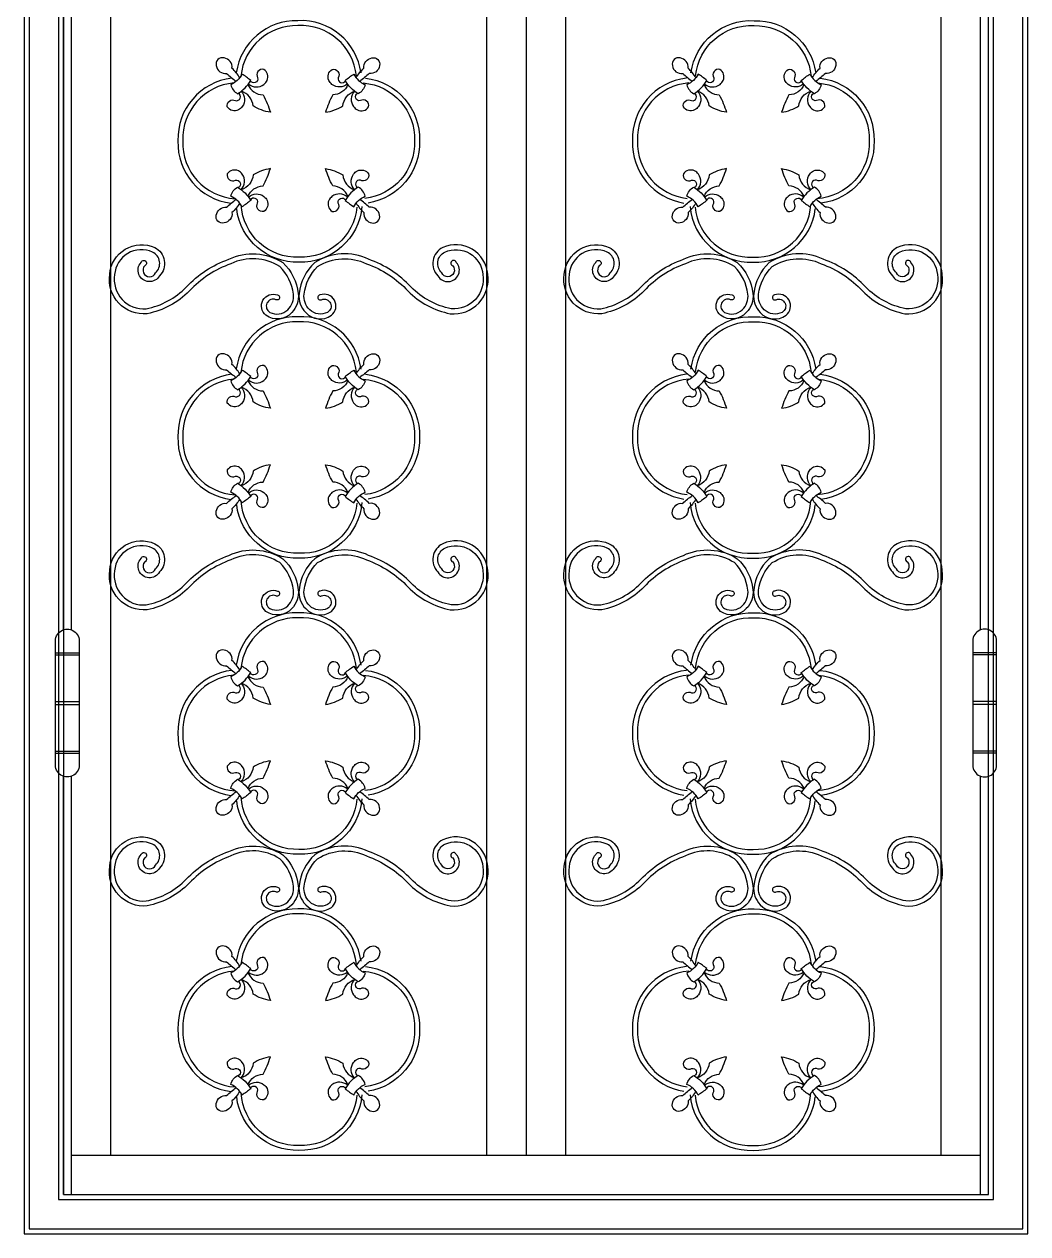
# Model space of a CAD drawing. Header units: metres. Extents: x 0 to 1020, y 0 to 2220.
# Drawn here: x 0 to 1020, y 0 to 1230 of the extents above; entities that cross this region are included whole.
import ezdxf

# ---------------------------------------------------------------- set-up
doc = ezdxf.new("R2010")
doc.units = ezdxf.units.M
doc.layers.add('3', color=3, linetype='Continuous')
doc.layers.add('4', color=4, linetype='Continuous')

msp = doc.modelspace()

# ---------------------------------------------------------------- linework, layer by layer
at = {"layer": '3'}
for p, q in [((40, 614.04), (40, 1605.96)), ((48, 613.91), (48, 1606.09)), ((972, 613.91), (972, 1606.09)), ((980, 614.04), (980, 1605.96)), ((31.82, 590.54), (55.82, 590.54)), ((988.18, 590.54), (964.18, 590.54)), ((31.82, 588.54), (55.82, 588.54)), ((988.18, 588.54), (964.18, 588.54)), ((31.82, 541.1), (55.82, 541.1)), ((988.18, 541.1), (964.18, 541.1)), ((31.82, 538.1), (55.82, 538.1)), ((988.18, 538.1), (964.18, 538.1)), ((31.82, 490.67), (55.82, 490.67)), ((31.82, 488.67), (55.82, 488.67)), ((988.18, 490.67), (964.18, 490.67)), ((988.18, 488.67), (964.18, 488.67)), ((40, 40), (40, 465.17)), ((48, 40), (48, 465.29)), ((972, 40), (972, 465.29)), ((980, 40), (980, 465.17)), ((40, 40), (980, 40))]:
    msp.add_line(p, q, dxfattribs=at)
for points in [[(1015, 2215), (5, 2215), (5, 5), (1015, 5)], [(985, 2185), (35, 2185), (35, 35), (985, 35)]]:
    msp.add_lwpolyline(points, close=True, dxfattribs=at)
for points in [[(342.35, 1180.13, 0.39), (278.15, 1233.28, 0.38), (215.56, 1180.24)], [(677.65, 1180.13, -0.39), (741.85, 1233.28, -0.38), (804.44, 1180.24)], [(337.67, 1177.18, 0.4), (278.22, 1228.28, 0.39), (220.21, 1176.98)], [(682.33, 1177.18, -0.4), (741.78, 1228.28, -0.39), (799.79, 1176.98)], [(219, 1175.21, 0.08), (211.19, 1184.91, 0.4), (203.09, 1195.45, 0.57), (195.23, 1187.59, 0.4), (205.77, 1179.49, 0.03), (215.42, 1171.51)], [(337.43, 1175.21, -0.08), (345.24, 1184.91, -0.4), (353.34, 1195.45, -0.57), (361.2, 1187.59, -0.4), (350.66, 1179.49, -0.03), (341.01, 1171.51)], [(682.57, 1175.21, 0.08), (674.76, 1184.91, 0.4), (666.66, 1195.45, 0.57), (658.8, 1187.59, 0.4), (669.34, 1179.49, 0.03), (678.99, 1171.51)], [(801, 1175.21, -0.08), (808.81, 1184.91, -0.4), (816.91, 1195.45, -0.57), (824.77, 1187.59, -0.4), (814.23, 1179.49, -0.03), (804.58, 1171.51)], [(227.88, 1169.1, 0.37), (243.63, 1168.56, 0.11), (246.86, 1172.49, 0.38), (243.42, 1183.76, 0.65), (237.25, 1175.25, -0.88), (229.85, 1172.22)], [(328.56, 1169.1, -0.37), (312.8, 1168.56, -0.11), (309.57, 1172.49, -0.38), (313.01, 1183.76, -0.65), (319.18, 1175.25, 0.88), (326.58, 1172.22)], [(691.44, 1169.1, 0.37), (707.2, 1168.56, 0.11), (710.43, 1172.49, 0.38), (706.99, 1183.76, 0.65), (700.82, 1175.25, -0.88), (693.42, 1172.22)], [(792.12, 1169.1, -0.37), (776.37, 1168.56, -0.11), (773.14, 1172.49, -0.38), (776.58, 1183.76, -0.65), (782.75, 1175.25, 0.88), (790.15, 1172.22)], [(211.11, 1174.81, 0.39), (156.27, 1111.11, 0.39), (210.39, 1047.67)], [(213.34, 1170, 0.4), (161.27, 1111.11, 0.41), (214.48, 1052.31, 0.39)], [(227.36, 1168.36, 0.3), (242.8, 1157.87, -0.05), (250.16, 1140.23, -0.11), (232.68, 1146.67, 0.29), (220.66, 1161.64)], [(329.07, 1168.36, -0.3), (313.63, 1157.87, 0.05), (306.27, 1140.23, 0.11), (323.76, 1146.67, -0.29), (335.77, 1161.64)], [(344.66, 1170, -0.4), (396.73, 1111.11, -0.39), (346.05, 1052.52, -0.39)], [(346.89, 1174.81, -0.39), (401.73, 1111.11, -0.38), (349.42, 1047.92, -0.38)], [(673.11, 1174.81, 0.39), (618.27, 1111.11, 0.38), (670.58, 1047.92, 0.38)], [(675.34, 1170, 0.4), (623.27, 1111.11, 0.39), (673.95, 1052.52, 0.39)], [(690.93, 1168.36, 0.3), (706.37, 1157.87, -0.05), (713.73, 1140.23, -0.11), (696.24, 1146.67, 0.29), (684.23, 1161.64)], [(792.64, 1168.36, -0.3), (777.2, 1157.87, 0.05), (769.84, 1140.23, 0.11), (787.32, 1146.67, -0.29), (799.34, 1161.64)], [(806.66, 1170, -0.4), (858.73, 1111.11, -0.41), (805.52, 1052.31, -0.39)], [(808.89, 1174.81, -0.39), (863.73, 1111.11, -0.39), (809.61, 1047.67)], [(220.61, 1161.59, -0.37), (221.64, 1145.87, -0.11), (217.81, 1142.51, -0.38), (206.44, 1145.59, -0.65), (214.75, 1152.03, 0.88), (217.55, 1159.52)], [(335.82, 1161.59, 0.37), (334.79, 1145.87, 0.11), (338.62, 1142.51, 0.38), (349.99, 1145.59, 0.65), (341.68, 1152.03, -0.88), (338.88, 1159.52)], [(684.18, 1161.59, -0.37), (685.21, 1145.87, -0.11), (681.38, 1142.51, -0.38), (670.01, 1145.59, -0.65), (678.32, 1152.03, 0.88), (681.12, 1159.52)], [(799.39, 1161.59, 0.37), (798.36, 1145.87, 0.11), (802.19, 1142.51, 0.38), (813.56, 1145.59, 0.65), (805.25, 1152.03, -0.88), (802.45, 1159.52)], [(227.36, 1054.73, -0.3), (242.8, 1065.22, 0.05), (250.16, 1082.86, 0.11), (232.68, 1076.42, -0.29), (220.66, 1061.45)], [(329.07, 1054.73, 0.3), (313.63, 1065.22, -0.05), (306.27, 1082.86, -0.11), (323.76, 1076.42, 0.29), (335.77, 1061.45)], [(690.93, 1054.73, -0.3), (706.37, 1065.22, 0.05), (713.73, 1082.86, 0.11), (696.24, 1076.42, -0.29), (684.23, 1061.45)], [(792.64, 1054.73, 0.3), (777.2, 1065.22, -0.05), (769.84, 1082.86, -0.11), (787.32, 1076.42, 0.29), (799.34, 1061.45)], [(220.61, 1061.49, 0.37), (221.64, 1077.22, 0.11), (217.81, 1080.58, 0.38), (206.44, 1077.5, 0.65), (214.75, 1071.06, -0.88), (217.55, 1063.56)], [(335.82, 1061.49, -0.37), (334.79, 1077.22, -0.11), (338.62, 1080.58, -0.38), (349.99, 1077.5, -0.65), (341.68, 1071.06, 0.88), (338.88, 1063.56)], [(684.18, 1061.49, 0.37), (685.21, 1077.22, 0.11), (681.38, 1080.58, 0.38), (670.01, 1077.5, 0.65), (678.32, 1071.06, -0.88), (681.12, 1063.56)], [(799.39, 1061.49, -0.37), (798.36, 1077.22, -0.11), (802.19, 1080.58, -0.38), (813.56, 1077.5, -0.65), (805.25, 1071.06, 0.88), (802.45, 1063.56)], [(219, 1047.88, -0.08), (211.19, 1038.18, -0.4), (203.09, 1027.64, -0.57), (195.23, 1035.5, -0.4), (205.77, 1043.6, -0.03), (215.42, 1051.58)], [(338.2, 1043.83, -0.4), (279.26, 992.85, -0.41), (220.59, 1046.2)], [(227.88, 1053.99, -0.37), (243.63, 1054.53, -0.11), (246.86, 1050.6, -0.38), (243.42, 1039.33, -0.65), (237.25, 1047.84, 0.88), (229.85, 1050.87)], [(328.56, 1053.99, 0.37), (312.8, 1054.53, 0.11), (309.57, 1050.6, 0.38), (313.01, 1039.33, 0.65), (319.18, 1047.84, -0.88), (326.58, 1050.87)], [(337.43, 1047.88, 0.08), (345.24, 1038.18, 0.4), (353.34, 1027.64, 0.57), (361.2, 1035.5, 0.4), (350.66, 1043.6, 0.03), (341.01, 1051.58)], [(682.57, 1047.88, -0.08), (674.76, 1038.18, -0.4), (666.66, 1027.64, -0.57), (658.8, 1035.5, -0.4), (669.34, 1043.6, -0.03), (678.99, 1051.58)], [(681.8, 1043.83, 0.4), (740.74, 992.85, 0.41), (799.41, 1046.2)], [(691.44, 1053.99, -0.37), (707.2, 1054.53, -0.11), (710.43, 1050.6, -0.38), (706.99, 1039.33, -0.65), (700.82, 1047.84, 0.88), (693.42, 1050.87)], [(792.12, 1053.99, 0.37), (776.37, 1054.53, 0.11), (773.14, 1050.6, 0.38), (776.58, 1039.33, 0.65), (782.75, 1047.84, -0.88), (790.15, 1050.87)], [(801, 1047.88, 0.08), (808.81, 1038.18, 0.4), (816.91, 1027.64, 0.57), (824.77, 1035.5, 0.4), (814.23, 1043.6, 0.03), (804.58, 1051.58)], [(343.26, 1044.34, -0.4), (279.25, 987.85, -0.39), (215.94, 1042.12)], [(676.74, 1044.34, 0.4), (740.75, 987.85, 0.39), (804.06, 1042.12)], [(342.35, 879.13, 0.39), (278.15, 932.28, 0.38), (215.56, 879.24)], [(337.67, 876.18, 0.4), (278.22, 927.28, 0.39), (220.21, 875.98)], [(677.65, 879.13, -0.39), (741.85, 932.28, -0.38), (804.44, 879.24)], [(682.33, 876.18, -0.4), (741.78, 927.28, -0.39), (799.79, 875.98)], [(219, 874.21, 0.08), (211.19, 883.91, 0.4), (203.09, 894.45, 0.57), (195.23, 886.59, 0.4), (205.77, 878.49, 0.03), (215.42, 870.51)], [(337.43, 874.21, -0.08), (345.24, 883.91, -0.4), (353.34, 894.45, -0.57), (361.2, 886.59, -0.4), (350.66, 878.49, -0.03), (341.01, 870.51)], [(682.57, 874.21, 0.08), (674.76, 883.91, 0.4), (666.66, 894.45, 0.57), (658.8, 886.59, 0.4), (669.34, 878.49, 0.03), (678.99, 870.51)], [(801, 874.21, -0.08), (808.81, 883.91, -0.4), (816.91, 894.45, -0.57), (824.77, 886.59, -0.4), (814.23, 878.49, -0.03), (804.58, 870.51)], [(211.11, 873.81, 0.39), (156.27, 810.11, 0.39), (210.39, 746.67)], [(227.88, 868.1, 0.37), (243.63, 867.56, 0.11), (246.86, 871.49, 0.38), (243.42, 882.76, 0.65), (237.25, 874.25, -0.88), (229.85, 871.22)], [(328.56, 868.1, -0.37), (312.8, 867.56, -0.11), (309.57, 871.49, -0.38), (313.01, 882.76, -0.65), (319.18, 874.25, 0.88), (326.58, 871.22)], [(346.89, 873.81, -0.39), (401.73, 810.11, -0.38), (349.42, 746.92, -0.38)], [(673.11, 873.81, 0.39), (618.27, 810.11, 0.38), (670.58, 746.92, 0.38)], [(691.44, 868.1, 0.37), (707.2, 867.56, 0.11), (710.43, 871.49, 0.38), (706.99, 882.76, 0.65), (700.82, 874.25, -0.88), (693.42, 871.22)], [(792.12, 868.1, -0.37), (776.37, 867.56, -0.11), (773.14, 871.49, -0.38), (776.58, 882.76, -0.65), (782.75, 874.25, 0.88), (790.15, 871.22)], [(808.89, 873.81, -0.39), (863.73, 810.11, -0.39), (809.61, 746.67)], [(213.34, 869, 0.4), (161.27, 810.11, 0.41), (214.48, 751.31, 0.39)], [(227.36, 867.36, 0.3), (242.8, 856.87, -0.05), (250.16, 839.23, -0.11), (232.68, 845.67, 0.29), (220.66, 860.64)], [(329.07, 867.36, -0.3), (313.63, 856.87, 0.05), (306.27, 839.23, 0.11), (323.76, 845.67, -0.29), (335.77, 860.64)], [(344.66, 869, -0.4), (396.73, 810.11, -0.39), (346.05, 751.52, -0.39)], [(675.34, 869, 0.4), (623.27, 810.11, 0.39), (673.95, 751.52, 0.39)], [(690.93, 867.36, 0.3), (706.37, 856.87, -0.05), (713.73, 839.23, -0.11), (696.24, 845.67, 0.29), (684.23, 860.64)], [(792.64, 867.36, -0.3), (777.2, 856.87, 0.05), (769.84, 839.23, 0.11), (787.32, 845.67, -0.29), (799.34, 860.64)], [(806.66, 869, -0.4), (858.73, 810.11, -0.41), (805.52, 751.31, -0.39)], [(220.61, 860.59, -0.37), (221.64, 844.87, -0.11), (217.81, 841.51, -0.38), (206.44, 844.59, -0.65), (214.75, 851.03, 0.88), (217.55, 858.52)], [(335.82, 860.59, 0.37), (334.79, 844.87, 0.11), (338.62, 841.51, 0.38), (349.99, 844.59, 0.65), (341.68, 851.03, -0.88), (338.88, 858.52)], [(684.18, 860.59, -0.37), (685.21, 844.87, -0.11), (681.38, 841.51, -0.38), (670.01, 844.59, -0.65), (678.32, 851.03, 0.88), (681.12, 858.52)], [(799.39, 860.59, 0.37), (798.36, 844.87, 0.11), (802.19, 841.51, 0.38), (813.56, 844.59, 0.65), (805.25, 851.03, -0.88), (802.45, 858.52)], [(220.61, 760.49, 0.37), (221.64, 776.22, 0.11), (217.81, 779.58, 0.38), (206.44, 776.5, 0.65), (214.75, 770.06, -0.88), (217.55, 762.56)], [(227.36, 753.73, -0.3), (242.8, 764.22, 0.05), (250.16, 781.86, 0.11), (232.68, 775.42, -0.29), (220.66, 760.45)], [(329.07, 753.73, 0.3), (313.63, 764.22, -0.05), (306.27, 781.86, -0.11), (323.76, 775.42, 0.29), (335.77, 760.45)], [(335.82, 760.49, -0.37), (334.79, 776.22, -0.11), (338.62, 779.58, -0.38), (349.99, 776.5, -0.65), (341.68, 770.06, 0.88), (338.88, 762.56)], [(684.18, 760.49, 0.37), (685.21, 776.22, 0.11), (681.38, 779.58, 0.38), (670.01, 776.5, 0.65), (678.32, 770.06, -0.88), (681.12, 762.56)], [(690.93, 753.73, -0.3), (706.37, 764.22, 0.05), (713.73, 781.86, 0.11), (696.24, 775.42, -0.29), (684.23, 760.45)], [(792.64, 753.73, 0.3), (777.2, 764.22, -0.05), (769.84, 781.86, -0.11), (787.32, 775.42, 0.29), (799.34, 760.45)], [(799.39, 760.49, -0.37), (798.36, 776.22, -0.11), (802.19, 779.58, -0.38), (813.56, 776.5, -0.65), (805.25, 770.06, 0.88), (802.45, 762.56)], [(219, 746.88, -0.08), (211.19, 737.18, -0.4), (203.09, 726.64, -0.57), (195.23, 734.5, -0.4), (205.77, 742.6, -0.03), (215.42, 750.58)], [(227.88, 752.99, -0.37), (243.63, 753.53, -0.11), (246.86, 749.6, -0.38), (243.42, 738.33, -0.65), (237.25, 746.84, 0.88), (229.85, 749.87)], [(328.56, 752.99, 0.37), (312.8, 753.53, 0.11), (309.57, 749.6, 0.38), (313.01, 738.33, 0.65), (319.18, 746.84, -0.88), (326.58, 749.87)], [(337.43, 746.88, 0.08), (345.24, 737.18, 0.4), (353.34, 726.64, 0.57), (361.2, 734.5, 0.4), (350.66, 742.6, 0.03), (341.01, 750.58)], [(682.57, 746.88, -0.08), (674.76, 737.18, -0.4), (666.66, 726.64, -0.57), (658.8, 734.5, -0.4), (669.34, 742.6, -0.03), (678.99, 750.58)], [(691.44, 752.99, -0.37), (707.2, 753.53, -0.11), (710.43, 749.6, -0.38), (706.99, 738.33, -0.65), (700.82, 746.84, 0.88), (693.42, 749.87)], [(792.12, 752.99, 0.37), (776.37, 753.53, 0.11), (773.14, 749.6, 0.38), (776.58, 738.33, 0.65), (782.75, 746.84, -0.88), (790.15, 749.87)], [(801, 746.88, 0.08), (808.81, 737.18, 0.4), (816.91, 726.64, 0.57), (824.77, 734.5, 0.4), (814.23, 742.6, 0.03), (804.58, 750.58)], [(343.26, 743.34, -0.4), (279.25, 686.85, -0.39), (215.94, 741.12)], [(338.2, 742.83, -0.4), (279.26, 691.85, -0.41), (220.59, 745.2)], [(676.74, 743.34, 0.4), (740.75, 686.85, 0.39), (804.06, 741.12)], [(681.8, 742.83, 0.4), (740.74, 691.85, 0.41), (799.41, 745.2)], [(342.35, 578.13, 0.39), (278.15, 631.28, 0.38), (215.56, 578.24)], [(677.65, 578.13, -0.39), (741.85, 631.28, -0.38), (804.44, 578.24)], [(337.67, 575.18, 0.4), (278.22, 626.28, 0.39), (220.21, 574.98)], [(682.33, 575.18, -0.4), (741.78, 626.28, -0.39), (799.79, 574.98)], [(219, 573.21, 0.08), (211.19, 582.91, 0.4), (203.09, 593.45, 0.57), (195.23, 585.59, 0.4), (205.77, 577.49, 0.03), (215.42, 569.51)], [(337.43, 573.21, -0.08), (345.24, 582.91, -0.4), (353.34, 593.45, -0.57), (361.2, 585.59, -0.4), (350.66, 577.49, -0.03), (341.01, 569.51)], [(682.57, 573.21, 0.08), (674.76, 582.91, 0.4), (666.66, 593.45, 0.57), (658.8, 585.59, 0.4), (669.34, 577.49, 0.03), (678.99, 569.51)], [(801, 573.21, -0.08), (808.81, 582.91, -0.4), (816.91, 593.45, -0.57), (824.77, 585.59, -0.4), (814.23, 577.49, -0.03), (804.58, 569.51)], [(227.88, 567.1, 0.37), (243.63, 566.56, 0.11), (246.86, 570.49, 0.38), (243.42, 581.76, 0.65), (237.25, 573.25, -0.88), (229.85, 570.22)], [(328.56, 567.1, -0.37), (312.8, 566.56, -0.11), (309.57, 570.49, -0.38), (313.01, 581.76, -0.65), (319.18, 573.25, 0.88), (326.58, 570.22)], [(691.44, 567.1, 0.37), (707.2, 566.56, 0.11), (710.43, 570.49, 0.38), (706.99, 581.76, 0.65), (700.82, 573.25, -0.88), (693.42, 570.22)], [(792.12, 567.1, -0.37), (776.37, 566.56, -0.11), (773.14, 570.49, -0.38), (776.58, 581.76, -0.65), (782.75, 573.25, 0.88), (790.15, 570.22)], [(211.11, 572.81, 0.39), (156.27, 509.11, 0.39), (210.39, 445.67)], [(213.34, 568, 0.4), (161.27, 509.11, 0.41), (214.48, 450.31, 0.39)], [(227.36, 566.36, 0.3), (242.8, 555.87, -0.05), (250.16, 538.23, -0.11), (232.68, 544.67, 0.29), (220.66, 559.64)], [(329.07, 566.36, -0.3), (313.63, 555.87, 0.05), (306.27, 538.23, 0.11), (323.76, 544.67, -0.29), (335.77, 559.64)], [(344.66, 568, -0.4), (396.73, 509.11, -0.39), (346.05, 450.52, -0.39)], [(346.89, 572.81, -0.39), (401.73, 509.11, -0.38), (349.42, 445.92, -0.38)], [(673.11, 572.81, 0.39), (618.27, 509.11, 0.38), (670.58, 445.92, 0.38)], [(675.34, 568, 0.4), (623.27, 509.11, 0.39), (673.95, 450.52, 0.39)], [(690.93, 566.36, 0.3), (706.37, 555.87, -0.05), (713.73, 538.23, -0.11), (696.24, 544.67, 0.29), (684.23, 559.64)], [(792.64, 566.36, -0.3), (777.2, 555.87, 0.05), (769.84, 538.23, 0.11), (787.32, 544.67, -0.29), (799.34, 559.64)], [(806.66, 568, -0.4), (858.73, 509.11, -0.41), (805.52, 450.31, -0.39)], [(808.89, 572.81, -0.39), (863.73, 509.11, -0.39), (809.61, 445.67)], [(220.61, 559.59, -0.37), (221.64, 543.87, -0.11), (217.81, 540.51, -0.38), (206.44, 543.59, -0.65), (214.75, 550.03, 0.88), (217.55, 557.52)], [(335.82, 559.59, 0.37), (334.79, 543.87, 0.11), (338.62, 540.51, 0.38), (349.99, 543.59, 0.65), (341.68, 550.03, -0.88), (338.88, 557.52)], [(684.18, 559.59, -0.37), (685.21, 543.87, -0.11), (681.38, 540.51, -0.38), (670.01, 543.59, -0.65), (678.32, 550.03, 0.88), (681.12, 557.52)], [(799.39, 559.59, 0.37), (798.36, 543.87, 0.11), (802.19, 540.51, 0.38), (813.56, 543.59, 0.65), (805.25, 550.03, -0.88), (802.45, 557.52)], [(227.36, 452.73, -0.3), (242.8, 463.22, 0.05), (250.16, 480.86, 0.11), (232.68, 474.42, -0.29), (220.66, 459.45)], [(329.07, 452.73, 0.3), (313.63, 463.22, -0.05), (306.27, 480.86, -0.11), (323.76, 474.42, 0.29), (335.77, 459.45)], [(690.93, 452.73, -0.3), (706.37, 463.22, 0.05), (713.73, 480.86, 0.11), (696.24, 474.42, -0.29), (684.23, 459.45)], [(792.64, 452.73, 0.3), (777.2, 463.22, -0.05), (769.84, 480.86, -0.11), (787.32, 474.42, 0.29), (799.34, 459.45)], [(220.61, 459.49, 0.37), (221.64, 475.22, 0.11), (217.81, 478.58, 0.38), (206.44, 475.5, 0.65), (214.75, 469.06, -0.88), (217.55, 461.56)], [(335.82, 459.49, -0.37), (334.79, 475.22, -0.11), (338.62, 478.58, -0.38), (349.99, 475.5, -0.65), (341.68, 469.06, 0.88), (338.88, 461.56)], [(684.18, 459.49, 0.37), (685.21, 475.22, 0.11), (681.38, 478.58, 0.38), (670.01, 475.5, 0.65), (678.32, 469.06, -0.88), (681.12, 461.56)], [(799.39, 459.49, -0.37), (798.36, 475.22, -0.11), (802.19, 478.58, -0.38), (813.56, 475.5, -0.65), (805.25, 469.06, 0.88), (802.45, 461.56)], [(227.88, 451.99, -0.37), (243.63, 452.53, -0.11), (246.86, 448.6, -0.38), (243.42, 437.33, -0.65), (237.25, 445.84, 0.88), (229.85, 448.87)], [(328.56, 451.99, 0.37), (312.8, 452.53, 0.11), (309.57, 448.6, 0.38), (313.01, 437.33, 0.65), (319.18, 445.84, -0.88), (326.58, 448.87)], [(691.44, 451.99, -0.37), (707.2, 452.53, -0.11), (710.43, 448.6, -0.38), (706.99, 437.33, -0.65), (700.82, 445.84, 0.88), (693.42, 448.87)], [(792.12, 451.99, 0.37), (776.37, 452.53, 0.11), (773.14, 448.6, 0.38), (776.58, 437.33, 0.65), (782.75, 445.84, -0.88), (790.15, 448.87)], [(219, 445.88, -0.08), (211.19, 436.18, -0.4), (203.09, 425.64, -0.57), (195.23, 433.5, -0.4), (205.77, 441.6, -0.03), (215.42, 449.58)], [(338.2, 441.83, -0.4), (279.26, 390.85, -0.41), (220.59, 444.2)], [(337.43, 445.88, 0.08), (345.24, 436.18, 0.4), (353.34, 425.64, 0.57), (361.2, 433.5, 0.4), (350.66, 441.6, 0.03), (341.01, 449.58)], [(682.57, 445.88, -0.08), (674.76, 436.18, -0.4), (666.66, 425.64, -0.57), (658.8, 433.5, -0.4), (669.34, 441.6, -0.03), (678.99, 449.58)], [(681.8, 441.83, 0.4), (740.74, 390.85, 0.41), (799.41, 444.2)], [(801, 445.88, 0.08), (808.81, 436.18, 0.4), (816.91, 425.64, 0.57), (824.77, 433.5, 0.4), (814.23, 441.6, 0.03), (804.58, 449.58)], [(343.26, 442.34, -0.4), (279.25, 385.85, -0.39), (215.94, 440.12)], [(676.74, 442.34, 0.4), (740.75, 385.85, 0.39), (804.06, 440.12)], [(342.35, 277.13, 0.39), (278.15, 330.28, 0.38), (215.56, 277.24)], [(337.67, 274.18, 0.4), (278.22, 325.28, 0.39), (220.21, 273.98)], [(677.65, 277.13, -0.39), (741.85, 330.28, -0.38), (804.44, 277.24)], [(682.33, 274.18, -0.4), (741.78, 325.28, -0.39), (799.79, 273.98)], [(219, 272.21, 0.08), (211.19, 281.91, 0.4), (203.09, 292.45, 0.57), (195.23, 284.59, 0.4), (205.77, 276.49, 0.03), (215.42, 268.51)], [(337.43, 272.21, -0.08), (345.24, 281.91, -0.4), (353.34, 292.45, -0.57), (361.2, 284.59, -0.4), (350.66, 276.49, -0.03), (341.01, 268.51)], [(682.57, 272.21, 0.08), (674.76, 281.91, 0.4), (666.66, 292.45, 0.57), (658.8, 284.59, 0.4), (669.34, 276.49, 0.03), (678.99, 268.51)], [(801, 272.21, -0.08), (808.81, 281.91, -0.4), (816.91, 292.45, -0.57), (824.77, 284.59, -0.4), (814.23, 276.49, -0.03), (804.58, 268.51)], [(211.11, 271.81, 0.39), (156.27, 208.11, 0.39), (210.39, 144.67)], [(227.88, 266.1, 0.37), (243.63, 265.56, 0.11), (246.86, 269.49, 0.38), (243.42, 280.76, 0.65), (237.25, 272.25, -0.88), (229.85, 269.22)], [(328.56, 266.1, -0.37), (312.8, 265.56, -0.11), (309.57, 269.49, -0.38), (313.01, 280.76, -0.65), (319.18, 272.25, 0.88), (326.58, 269.22)], [(346.89, 271.81, -0.39), (401.73, 208.11, -0.38), (349.42, 144.92, -0.38)], [(673.11, 271.81, 0.39), (618.27, 208.11, 0.38), (670.58, 144.92, 0.38)], [(691.44, 266.1, 0.37), (707.2, 265.56, 0.11), (710.43, 269.49, 0.38), (706.99, 280.76, 0.65), (700.82, 272.25, -0.88), (693.42, 269.22)], [(792.12, 266.1, -0.37), (776.37, 265.56, -0.11), (773.14, 269.49, -0.38), (776.58, 280.76, -0.65), (782.75, 272.25, 0.88), (790.15, 269.22)], [(808.89, 271.81, -0.39), (863.73, 208.11, -0.39), (809.61, 144.67)], [(213.34, 267, 0.4), (161.27, 208.11, 0.41), (214.48, 149.31, 0.39)], [(220.61, 258.59, -0.37), (221.64, 242.87, -0.11), (217.81, 239.51, -0.38), (206.44, 242.59, -0.65), (214.75, 249.03, 0.88), (217.55, 256.52)], [(227.36, 265.36, 0.3), (242.8, 254.87, -0.05), (250.16, 237.23, -0.11), (232.68, 243.67, 0.29), (220.66, 258.64)], [(329.07, 265.36, -0.3), (313.63, 254.87, 0.05), (306.27, 237.23, 0.11), (323.76, 243.67, -0.29), (335.77, 258.64)], [(335.82, 258.59, 0.37), (334.79, 242.87, 0.11), (338.62, 239.51, 0.38), (349.99, 242.59, 0.65), (341.68, 249.03, -0.88), (338.88, 256.52)], [(344.66, 267, -0.4), (396.73, 208.11, -0.39), (346.05, 149.52, -0.39)], [(675.34, 267, 0.4), (623.27, 208.11, 0.39), (673.95, 149.52, 0.39)], [(684.18, 258.59, -0.37), (685.21, 242.87, -0.11), (681.38, 239.51, -0.38), (670.01, 242.59, -0.65), (678.32, 249.03, 0.88), (681.12, 256.52)], [(690.93, 265.36, 0.3), (706.37, 254.87, -0.05), (713.73, 237.23, -0.11), (696.24, 243.67, 0.29), (684.23, 258.64)], [(792.64, 265.36, -0.3), (777.2, 254.87, 0.05), (769.84, 237.23, 0.11), (787.32, 243.67, -0.29), (799.34, 258.64)], [(799.39, 258.59, 0.37), (798.36, 242.87, 0.11), (802.19, 239.51, 0.38), (813.56, 242.59, 0.65), (805.25, 249.03, -0.88), (802.45, 256.52)], [(806.66, 267, -0.4), (858.73, 208.11, -0.41), (805.52, 149.31, -0.39)], [(220.61, 158.49, 0.37), (221.64, 174.22, 0.11), (217.81, 177.58, 0.38), (206.44, 174.5, 0.65), (214.75, 168.06, -0.88), (217.55, 160.56)], [(227.36, 151.73, -0.3), (242.8, 162.22, 0.05), (250.16, 179.86, 0.11), (232.68, 173.42, -0.29), (220.66, 158.45)], [(329.07, 151.73, 0.3), (313.63, 162.22, -0.05), (306.27, 179.86, -0.11), (323.76, 173.42, 0.29), (335.77, 158.45)], [(335.82, 158.49, -0.37), (334.79, 174.22, -0.11), (338.62, 177.58, -0.38), (349.99, 174.5, -0.65), (341.68, 168.06, 0.88), (338.88, 160.56)], [(684.18, 158.49, 0.37), (685.21, 174.22, 0.11), (681.38, 177.58, 0.38), (670.01, 174.5, 0.65), (678.32, 168.06, -0.88), (681.12, 160.56)], [(690.93, 151.73, -0.3), (706.37, 162.22, 0.05), (713.73, 179.86, 0.11), (696.24, 173.42, -0.29), (684.23, 158.45)], [(792.64, 151.73, 0.3), (777.2, 162.22, -0.05), (769.84, 179.86, -0.11), (787.32, 173.42, 0.29), (799.34, 158.45)], [(799.39, 158.49, -0.37), (798.36, 174.22, -0.11), (802.19, 177.58, -0.38), (813.56, 174.5, -0.65), (805.25, 168.06, 0.88), (802.45, 160.56)], [(219, 144.88, -0.08), (211.19, 135.18, -0.4), (203.09, 124.64, -0.57), (195.23, 132.5, -0.4), (205.77, 140.6, -0.03), (215.42, 148.58)], [(227.88, 150.99, -0.37), (243.63, 151.53, -0.11), (246.86, 147.6, -0.38), (243.42, 136.33, -0.65), (237.25, 144.84, 0.88), (229.85, 147.87)], [(328.56, 150.99, 0.37), (312.8, 151.53, 0.11), (309.57, 147.6, 0.38), (313.01, 136.33, 0.65), (319.18, 144.84, -0.88), (326.58, 147.87)], [(337.43, 144.88, 0.08), (345.24, 135.18, 0.4), (353.34, 124.64, 0.57), (361.2, 132.5, 0.4), (350.66, 140.6, 0.03), (341.01, 148.58)], [(682.57, 144.88, -0.08), (674.76, 135.18, -0.4), (666.66, 124.64, -0.57), (658.8, 132.5, -0.4), (669.34, 140.6, -0.03), (678.99, 148.58)], [(691.44, 150.99, -0.37), (707.2, 151.53, -0.11), (710.43, 147.6, -0.38), (706.99, 136.33, -0.65), (700.82, 144.84, 0.88), (693.42, 147.87)], [(792.12, 150.99, 0.37), (776.37, 151.53, 0.11), (773.14, 147.6, 0.38), (776.58, 136.33, 0.65), (782.75, 144.84, -0.88), (790.15, 147.87)], [(801, 144.88, 0.08), (808.81, 135.18, 0.4), (816.91, 124.64, 0.57), (824.77, 132.5, 0.4), (814.23, 140.6, 0.03), (804.58, 148.58)], [(343.26, 141.34, -0.4), (279.25, 84.85, -0.39), (215.94, 139.12)], [(338.2, 140.83, -0.4), (279.26, 89.85, -0.41), (220.59, 143.2)], [(676.74, 141.34, 0.4), (740.75, 84.85, 0.39), (804.06, 139.12)], [(681.8, 140.83, 0.4), (740.74, 89.85, 0.41), (799.41, 143.2)]]:
    msp.add_lwpolyline(points, format="xyb", dxfattribs=at)
for points in [[(221.34, 1179.05, -0.18), (209.94, 1168.22, 0.21), (216.89, 1159.06, 0.13), (230.21, 1172.57, 0.03)], [(335.09, 1179.05, 0.18), (346.5, 1168.22, -0.21), (339.54, 1159.06, -0.13), (326.22, 1172.57, -0.03)], [(684.91, 1179.05, -0.18), (673.5, 1168.22, 0.21), (680.46, 1159.06, 0.13), (693.78, 1172.57, 0.03)], [(798.66, 1179.05, 0.18), (810.06, 1168.22, -0.21), (803.11, 1159.06, -0.13), (789.79, 1172.57, -0.03)], [(221.34, 1044.04, 0.18), (209.94, 1054.87, -0.21), (216.89, 1064.03, -0.13), (230.21, 1050.52, -0.03)], [(335.09, 1044.04, -0.18), (346.5, 1054.87, 0.21), (339.54, 1064.03, 0.13), (326.22, 1050.52, 0.03)], [(684.91, 1044.04, 0.18), (673.5, 1054.87, -0.21), (680.46, 1064.03, -0.13), (693.78, 1050.52, -0.03)], [(798.66, 1044.04, -0.18), (810.06, 1054.87, 0.21), (803.11, 1064.03, 0.13), (789.79, 1050.52, 0.03)], [(122.5, 984.14, 1.17), (133.5, 976.86, 0.53), (130.44, 998.09, 0.52), (91.92, 975.14, 0.49), (123.94, 940.35, 0.15), (164.76, 962.41, -0.12), (207.95, 990.69, -0.26), (262.78, 987.3, -0.18), (278.56, 955.83, -0.23), (271.86, 936.53, -0.38), (245.75, 933.74, -0.86), (257.38, 954.41, -1.2), (255.87, 949.65, 0.94), (249.77, 936.75, 0.32), (267.78, 939.42, 0.24), (273.57, 955.41, 0.17), (259.75, 983.3, 0.26), (210.08, 986.17, 0.12), (167.82, 958.46, -0.15), (124.95, 935.39, -0.49), (86.93, 975.58, -0.52), (132.6, 1002.6, -0.51), (137.56, 973.83, -1.12), (118.82, 987.53, -1.65)], [(435.5, 984.14, -1.17), (424.5, 976.86, -0.53), (427.56, 998.09, -0.52), (466.08, 975.14, -0.49), (434.06, 940.35, -0.15), (393.24, 962.41, 0.12), (350.05, 990.69, 0.26), (295.22, 987.3, 0.18), (279.44, 955.83, 0.23), (286.14, 936.53, 0.38), (312.25, 933.74, 0.86), (300.62, 954.41, 1.2), (302.13, 949.65, -0.94), (308.23, 936.75, -0.32), (290.22, 939.42, -0.24), (284.43, 955.41, -0.17), (298.25, 983.3, -0.26), (347.92, 986.17, -0.12), (390.18, 958.46, 0.15), (433.05, 935.39, 0.49), (471.07, 975.58, 0.52), (425.4, 1002.6, 0.51), (420.44, 973.83, 1.12), (439.18, 987.53, 1.65)], [(584.5, 984.14, 1.17), (595.5, 976.86, 0.53), (592.44, 998.09, 0.52), (553.92, 975.14, 0.49), (585.94, 940.35, 0.15), (626.76, 962.41, -0.12), (669.95, 990.69, -0.26), (724.78, 987.3, -0.18), (740.56, 955.83, -0.23), (733.86, 936.53, -0.38), (707.75, 933.74, -0.86), (719.38, 954.41, -1.2), (717.87, 949.65, 0.94), (711.77, 936.75, 0.32), (729.78, 939.42, 0.24), (735.57, 955.41, 0.17), (721.75, 983.3, 0.26), (672.08, 986.17, 0.12), (629.82, 958.46, -0.15), (586.95, 935.39, -0.49), (548.93, 975.58, -0.52), (594.6, 1002.6, -0.51), (599.56, 973.83, -1.12), (580.82, 987.53, -1.65)], [(897.5, 984.14, -1.17), (886.5, 976.86, -0.53), (889.56, 998.09, -0.52), (928.08, 975.14, -0.49), (896.06, 940.35, -0.15), (855.24, 962.41, 0.12), (812.05, 990.69, 0.26), (757.22, 987.3, 0.18), (741.44, 955.83, 0.23), (748.14, 936.53, 0.38), (774.25, 933.74, 0.86), (762.62, 954.41, 1.2), (764.13, 949.65, -0.94), (770.23, 936.75, -0.32), (752.22, 939.42, -0.24), (746.43, 955.41, -0.17), (760.25, 983.3, -0.26), (809.92, 986.17, -0.12), (852.18, 958.46, 0.15), (895.05, 935.39, 0.49), (933.07, 975.58, 0.52), (887.4, 1002.6, 0.51), (882.44, 973.83, 1.12), (901.18, 987.53, 1.65)], [(221.34, 878.05, -0.18), (209.94, 867.22, 0.21), (216.89, 858.06, 0.13), (230.21, 871.57, 0.03)], [(335.09, 878.05, 0.18), (346.5, 867.22, -0.21), (339.54, 858.06, -0.13), (326.22, 871.57, -0.03)], [(684.91, 878.05, -0.18), (673.5, 867.22, 0.21), (680.46, 858.06, 0.13), (693.78, 871.57, 0.03)], [(798.66, 878.05, 0.18), (810.06, 867.22, -0.21), (803.11, 858.06, -0.13), (789.79, 871.57, -0.03)], [(221.34, 743.04, 0.18), (209.94, 753.87, -0.21), (216.89, 763.03, -0.13), (230.21, 749.52, -0.03)], [(335.09, 743.04, -0.18), (346.5, 753.87, 0.21), (339.54, 763.03, 0.13), (326.22, 749.52, 0.03)], [(684.91, 743.04, 0.18), (673.5, 753.87, -0.21), (680.46, 763.03, -0.13), (693.78, 749.52, -0.03)], [(798.66, 743.04, -0.18), (810.06, 753.87, 0.21), (803.11, 763.03, 0.13), (789.79, 749.52, 0.03)], [(122.5, 683.14, 1.17), (133.5, 675.86, 0.53), (130.44, 697.09, 0.52), (91.92, 674.14, 0.49), (123.94, 639.35, 0.15), (164.76, 661.41, -0.12), (207.95, 689.69, -0.26), (262.78, 686.3, -0.18), (278.56, 654.83, -0.23), (271.86, 635.53, -0.38), (245.75, 632.74, -0.86), (257.38, 653.41, -1.2), (255.87, 648.65, 0.94), (249.77, 635.75, 0.32), (267.78, 638.42, 0.24), (273.57, 654.41, 0.17), (259.75, 682.3, 0.26), (210.08, 685.17, 0.12), (167.82, 657.46, -0.15), (124.95, 634.39, -0.49), (86.93, 674.58, -0.52), (132.6, 701.6, -0.51), (137.56, 672.83, -1.12), (118.82, 686.53, -1.65)], [(435.5, 683.14, -1.17), (424.5, 675.86, -0.53), (427.56, 697.09, -0.52), (466.08, 674.14, -0.49), (434.06, 639.35, -0.15), (393.24, 661.41, 0.12), (350.05, 689.69, 0.26), (295.22, 686.3, 0.18), (279.44, 654.83, 0.23), (286.14, 635.53, 0.38), (312.25, 632.74, 0.86), (300.62, 653.41, 1.2), (302.13, 648.65, -0.94), (308.23, 635.75, -0.32), (290.22, 638.42, -0.24), (284.43, 654.41, -0.17), (298.25, 682.3, -0.26), (347.92, 685.17, -0.12), (390.18, 657.46, 0.15), (433.05, 634.39, 0.49), (471.07, 674.58, 0.52), (425.4, 701.6, 0.51), (420.44, 672.83, 1.12), (439.18, 686.53, 1.65)], [(584.5, 683.14, 1.17), (595.5, 675.86, 0.53), (592.44, 697.09, 0.52), (553.92, 674.14, 0.49), (585.94, 639.35, 0.15), (626.76, 661.41, -0.12), (669.95, 689.69, -0.26), (724.78, 686.3, -0.18), (740.56, 654.83, -0.23), (733.86, 635.53, -0.38), (707.75, 632.74, -0.86), (719.38, 653.41, -1.2), (717.87, 648.65, 0.94), (711.77, 635.75, 0.32), (729.78, 638.42, 0.24), (735.57, 654.41, 0.17), (721.75, 682.3, 0.26), (672.08, 685.17, 0.12), (629.82, 657.46, -0.15), (586.95, 634.39, -0.49), (548.93, 674.58, -0.52), (594.6, 701.6, -0.51), (599.56, 672.83, -1.12), (580.82, 686.53, -1.65)], [(897.5, 683.14, -1.17), (886.5, 675.86, -0.53), (889.56, 697.09, -0.52), (928.08, 674.14, -0.49), (896.06, 639.35, -0.15), (855.24, 661.41, 0.12), (812.05, 689.69, 0.26), (757.22, 686.3, 0.18), (741.44, 654.83, 0.23), (748.14, 635.53, 0.38), (774.25, 632.74, 0.86), (762.62, 653.41, 1.2), (764.13, 648.65, -0.94), (770.23, 635.75, -0.32), (752.22, 638.42, -0.24), (746.43, 654.41, -0.17), (760.25, 682.3, -0.26), (809.92, 685.17, -0.12), (852.18, 657.46, 0.15), (895.05, 634.39, 0.49), (933.07, 674.58, 0.52), (887.4, 701.6, 0.51), (882.44, 672.83, 1.12), (901.18, 686.53, 1.65)], [(221.34, 577.05, -0.18), (209.94, 566.22, 0.21), (216.89, 557.06, 0.13), (230.21, 570.57, 0.03)], [(335.09, 577.05, 0.18), (346.5, 566.22, -0.21), (339.54, 557.06, -0.13), (326.22, 570.57, -0.03)], [(684.91, 577.05, -0.18), (673.5, 566.22, 0.21), (680.46, 557.06, 0.13), (693.78, 570.57, 0.03)], [(798.66, 577.05, 0.18), (810.06, 566.22, -0.21), (803.11, 557.06, -0.13), (789.79, 570.57, -0.03)], [(221.34, 442.04, 0.18), (209.94, 452.87, -0.21), (216.89, 462.03, -0.13), (230.21, 448.52, -0.03)], [(335.09, 442.04, -0.18), (346.5, 452.87, 0.21), (339.54, 462.03, 0.13), (326.22, 448.52, 0.03)], [(684.91, 442.04, 0.18), (673.5, 452.87, -0.21), (680.46, 462.03, -0.13), (693.78, 448.52, -0.03)], [(798.66, 442.04, -0.18), (810.06, 452.87, 0.21), (803.11, 462.03, 0.13), (789.79, 448.52, 0.03)], [(122.5, 382.14, 1.17), (133.5, 374.86, 0.53), (130.44, 396.09, 0.52), (91.92, 373.14, 0.49), (123.94, 338.35, 0.15), (164.76, 360.41, -0.12), (207.95, 388.69, -0.26), (262.78, 385.3, -0.18), (278.56, 353.83, -0.23), (271.86, 334.53, -0.38), (245.75, 331.74, -0.86), (257.38, 352.41, -1.2), (255.87, 347.65, 0.94), (249.77, 334.75, 0.32), (267.78, 337.42, 0.24), (273.57, 353.41, 0.17), (259.75, 381.3, 0.26), (210.08, 384.17, 0.12), (167.82, 356.46, -0.15), (124.95, 333.39, -0.49), (86.93, 373.58, -0.52), (132.6, 400.6, -0.51), (137.56, 371.83, -1.12), (118.82, 385.53, -1.65)], [(435.5, 382.14, -1.17), (424.5, 374.86, -0.53), (427.56, 396.09, -0.52), (466.08, 373.14, -0.49), (434.06, 338.35, -0.15), (393.24, 360.41, 0.12), (350.05, 388.69, 0.26), (295.22, 385.3, 0.18), (279.44, 353.83, 0.23), (286.14, 334.53, 0.38), (312.25, 331.74, 0.86), (300.62, 352.41, 1.2), (302.13, 347.65, -0.94), (308.23, 334.75, -0.32), (290.22, 337.42, -0.24), (284.43, 353.41, -0.17), (298.25, 381.3, -0.26), (347.92, 384.17, -0.12), (390.18, 356.46, 0.15), (433.05, 333.39, 0.49), (471.07, 373.58, 0.52), (425.4, 400.6, 0.51), (420.44, 371.83, 1.12), (439.18, 385.53, 1.65)], [(584.5, 382.14, 1.17), (595.5, 374.86, 0.53), (592.44, 396.09, 0.52), (553.92, 373.14, 0.49), (585.94, 338.35, 0.15), (626.76, 360.41, -0.12), (669.95, 388.69, -0.26), (724.78, 385.3, -0.18), (740.56, 353.83, -0.23), (733.86, 334.53, -0.38), (707.75, 331.74, -0.86), (719.38, 352.41, -1.2), (717.87, 347.65, 0.94), (711.77, 334.75, 0.32), (729.78, 337.42, 0.24), (735.57, 353.41, 0.17), (721.75, 381.3, 0.26), (672.08, 384.17, 0.12), (629.82, 356.46, -0.15), (586.95, 333.39, -0.49), (548.93, 373.58, -0.52), (594.6, 400.6, -0.51), (599.56, 371.83, -1.12), (580.82, 385.53, -1.65)], [(897.5, 382.14, -1.17), (886.5, 374.86, -0.53), (889.56, 396.09, -0.52), (928.08, 373.14, -0.49), (896.06, 338.35, -0.15), (855.24, 360.41, 0.12), (812.05, 388.69, 0.26), (757.22, 385.3, 0.18), (741.44, 353.83, 0.23), (748.14, 334.53, 0.38), (774.25, 331.74, 0.86), (762.62, 352.41, 1.2), (764.13, 347.65, -0.94), (770.23, 334.75, -0.32), (752.22, 337.42, -0.24), (746.43, 353.41, -0.17), (760.25, 381.3, -0.26), (809.92, 384.17, -0.12), (852.18, 356.46, 0.15), (895.05, 333.39, 0.49), (933.07, 373.58, 0.52), (887.4, 400.6, 0.51), (882.44, 371.83, 1.12), (901.18, 385.53, 1.65)], [(221.34, 276.05, -0.18), (209.94, 265.22, 0.21), (216.89, 256.06, 0.13), (230.21, 269.57, 0.03)], [(335.09, 276.05, 0.18), (346.5, 265.22, -0.21), (339.54, 256.06, -0.13), (326.22, 269.57, -0.03)], [(684.91, 276.05, -0.18), (673.5, 265.22, 0.21), (680.46, 256.06, 0.13), (693.78, 269.57, 0.03)], [(798.66, 276.05, 0.18), (810.06, 265.22, -0.21), (803.11, 256.06, -0.13), (789.79, 269.57, -0.03)], [(221.34, 141.04, 0.18), (209.94, 151.87, -0.21), (216.89, 161.03, -0.13), (230.21, 147.52, -0.03)], [(335.09, 141.04, -0.18), (346.5, 151.87, 0.21), (339.54, 161.03, 0.13), (326.22, 147.52, 0.03)], [(684.91, 141.04, 0.18), (673.5, 151.87, -0.21), (680.46, 161.03, -0.13), (693.78, 147.52, -0.03)], [(798.66, 141.04, -0.18), (810.06, 151.87, 0.21), (803.11, 161.03, 0.13), (789.79, 147.52, 0.03)]]:
    msp.add_lwpolyline(points, format="xyb", close=True, dxfattribs=at)
at = {"layer": '4'}
for p, q in [((88, 80), (88, 2140)), ((470, 2140), (470, 80)), ((510, 2140), (510, 80)), ((550, 2140), (550, 80)), ((932, 80), (932, 2140)), ((48, 80), (972, 80))]:
    msp.add_line(p, q, dxfattribs=at)
for points in [[(1020, 2220), (0, 2220), (0, 0), (1020, 0)], [(980, 2180), (40, 2180), (40, 40), (980, 40)], [(980, 2180), (40, 2180), (40, 40), (980, 40)]]:
    msp.add_lwpolyline(points, close=True, dxfattribs=at)
for points in [[(55.82, 601.13), (55.82, 478.08, -1.13), (31.82, 478.08), (31.82, 601.13, -1.13)], [(964.18, 601.13), (964.18, 478.08, 1.13), (988.18, 478.08), (988.18, 601.13, 1.13)]]:
    msp.add_lwpolyline(points, format="xyb", close=True, dxfattribs=at)

doc.saveas('drawing.dxf')
